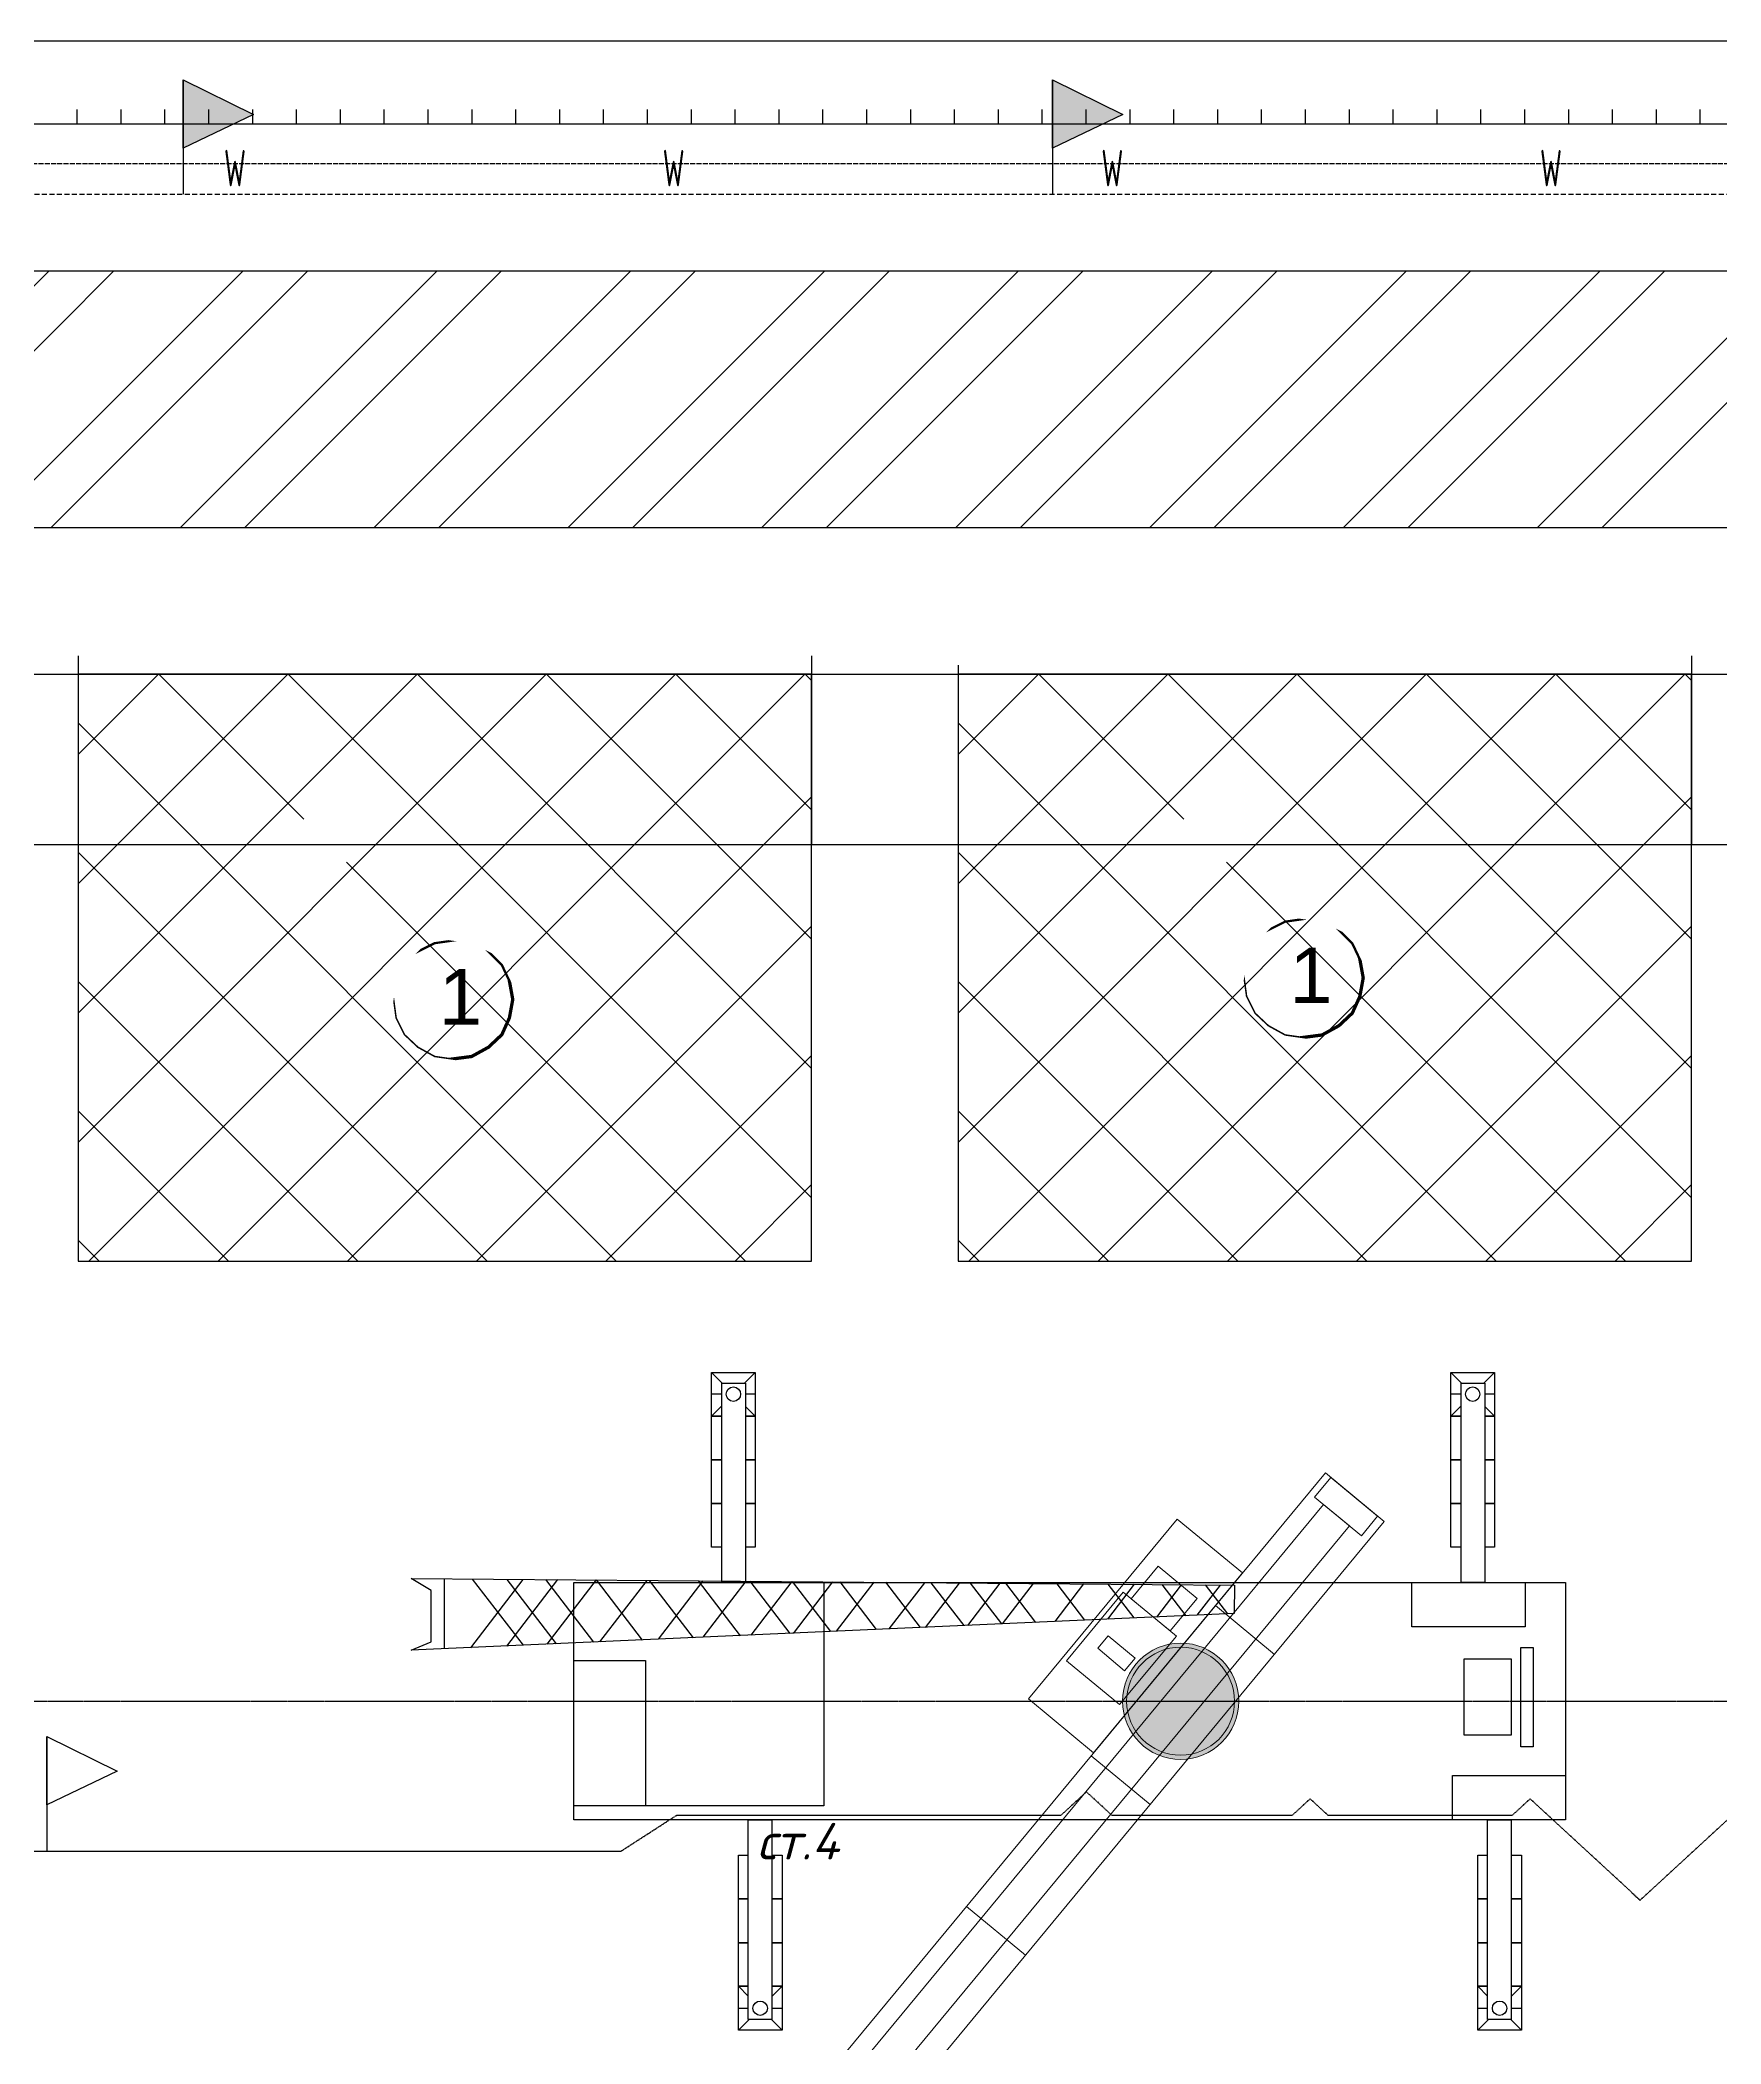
# Model space of a CAD drawing. Header units: millimetres. Extents: x -152693 to 518302, y -31658 to 793547.
# Drawn here: x 445785 to 453832, y 72187 to 81776 of the extents above; entities that cross this region are included whole.
import ezdxf

# ---------------------------------------------------------------- set-up
doc = ezdxf.new("R2010")
doc.units = ezdxf.units.MM
for name, pattern in [('ACAD_ISO02W100', [15, 12, -3]), ('K5LT_AXLED', [19.5, 15, -1.5, 1.5, -1.5]), ('K5LT_BASIC', [0]), ('K5LT_DASHED', [6, 4, -2]), ('K5LT_DASHED_REINFORCED', [6, 4, -2]), ('K5LT_REINFORCED', [0]), ('K5LT_THIN', [0]), ('PS-HIDDEN1', [4, 3, -1]), ('PS-HIDDEN2', [6.5, 5, -1.5])]:
    doc.linetypes.add(name, pattern=pattern)
doc.layers.get('Defpoints').update_dxf_attribs({"color": 2})
for name, color, linetype in [('1WALLB', 212, 'Continuous'), ('PDF _0', 7, 'Continuous'), ('PDF _Текст', 7, 'Continuous'), ('Системный слой', 7, 'Continuous')]:
    doc.layers.add(name, color=color, linetype=linetype)
doc.layers.add('№3', color=215, linetype='Continuous', lineweight=50)
doc.styles.add('PDF Arial', font='arial.ttf')
doc.styles.get("Standard").update_dxf_attribs({"font": 'arial.ttf'})
doc.styles.add('стиль4', font='isocpeui.ttf', dxfattribs={"height": 2.5})
doc.linetypes.add('ограждение1', pattern='A,0.25,-0.1,[133,ltypeshp.shx,S=0.1,R=0,X=-0.1,Y=0],-0.1,1', length=1.45)
doc.dimstyles.new('Копия(3) ISO-25', dxfattribs={"dimtxt": 2, "dimasz": 2.5, "dimexe": 1.25, "dimexo": 0.3, "dimgap": 0.3, "dimtad": 1, "dimzin": 9, "dimtxsty": 'стиль4', "dimblk": 'OBLIQUE', "dimcen": 2.5, "dimdle": 1, "dimadec": 0, "dimazin": 0, "dimtfac": 1, "dimtmove": 0, "dimatfit": 3, "dimfxl": 1, "dimarcsym": 0})

# ---------------------------------------------------------------- blocks, each defined once
blk = doc.blocks.new('_Oblique')
at = {"color": 0, "linetype": 'ByBlock', "lineweight": -2}
blk.add_line((-0.5, -0.5), (0.5, 0.5), dxfattribs=at)
blk = doc.blocks.new('*D335')
at = {"color": 0, "lineweight": -2, "transparency": 16777216}
for p, q in [((445266, 78784.8), (445266, 77923.3)), ((445968, 78784.8), (445968, 77923.3)), ((445969, 77924.6), (445265, 77924.6))]:
    blk.add_line(p, q, dxfattribs=at)
at = {"layer": 'Defpoints', "color": 0, "transparency": 16777216}
for p in [(445266, 78785.1), (445968, 78785.1), (445266, 77924.6)]:
    blk.add_point(p, dxfattribs=at)
at = {"color": 0, "lineweight": -2, "transparency": 16777216, "xscale": 2.5, "yscale": 2.5, "zscale": 2.5, "rotation": 180}
blk.add_blockref('_Oblique', (445266, 77924.6), dxfattribs=at)
at = {"color": 0, "lineweight": -2, "transparency": 16777216, "xscale": 2.5, "yscale": 2.5, "zscale": 2.5}
blk.add_blockref('_Oblique', (445968, 77924.6), dxfattribs=at)
at = {"color": 0, "lineweight": 9, "transparency": 16777216, "insert": (445617, 77926.1), "char_height": 2.5, "attachment_point": 5, "style": 'стиль4'}
blk.add_mtext('2', dxfattribs=at)
blk = doc.blocks.new('*D336')
at = {"color": 0, "lineweight": -2, "transparency": 16777216}
for p, q in [((445968, 78828.7), (445968, 77923.3)), ((449478.5, 78828.7), (449478.5, 77923.3)), ((449479.5, 77924.6), (445967, 77924.6))]:
    blk.add_line(p, q, dxfattribs=at)
at = {"layer": 'Defpoints', "color": 0, "transparency": 16777216}
for p in [(445968, 78829), (449478.5, 78829), (445968, 77924.6)]:
    blk.add_point(p, dxfattribs=at)
at = {"color": 0, "lineweight": -2, "transparency": 16777216, "xscale": 2.5, "yscale": 2.5, "zscale": 2.5, "rotation": 180}
blk.add_blockref('_Oblique', (445968, 77924.6), dxfattribs=at)
at = {"color": 0, "lineweight": -2, "transparency": 16777216, "xscale": 2.5, "yscale": 2.5, "zscale": 2.5}
blk.add_blockref('_Oblique', (449478.5, 77924.6), dxfattribs=at)
at = {"color": 0, "lineweight": 9, "transparency": 16777216, "insert": (447723.3, 77926.1), "char_height": 2.5, "attachment_point": 5, "style": 'стиль4'}
blk.add_mtext('10', dxfattribs=at)
blk = doc.blocks.new('*D337')
at = {"color": 0, "lineweight": -2, "transparency": 16777216}
for p, q in [((450180.6, 78784.8), (450180.6, 77923.3)), ((453691.1, 78784.8), (453691.1, 77923.3)), ((453692.1, 77924.6), (450179.6, 77924.6))]:
    blk.add_line(p, q, dxfattribs=at)
at = {"layer": 'Defpoints', "color": 0, "transparency": 16777216}
for p in [(450180.6, 78785.1), (453691.1, 78785.1), (450180.6, 77924.6)]:
    blk.add_point(p, dxfattribs=at)
at = {"color": 0, "lineweight": -2, "transparency": 16777216, "xscale": 2.5, "yscale": 2.5, "zscale": 2.5, "rotation": 180}
blk.add_blockref('_Oblique', (450180.6, 77924.6), dxfattribs=at)
at = {"color": 0, "lineweight": -2, "transparency": 16777216, "xscale": 2.5, "yscale": 2.5, "zscale": 2.5}
blk.add_blockref('_Oblique', (453691.1, 77924.6), dxfattribs=at)
at = {"color": 0, "lineweight": 9, "transparency": 16777216, "insert": (451935.8, 77926.1), "char_height": 2.5, "attachment_point": 5, "style": 'стиль4'}
blk.add_mtext('10', dxfattribs=at)
blk = doc.blocks.new('*D372')
at = {"color": 0, "lineweight": -2, "transparency": 16777216}
for p, q in [((445266, 78784.8), (445266, 77923.3)), ((445968, 78784.8), (445968, 77923.3)), ((445969, 77924.6), (445265, 77924.6))]:
    blk.add_line(p, q, dxfattribs=at)
at = {"layer": 'Defpoints', "color": 0, "transparency": 16777216}
for p in [(445266, 78785.1), (445968, 78785.1), (445266, 77924.6)]:
    blk.add_point(p, dxfattribs=at)
at = {"color": 0, "lineweight": -2, "transparency": 16777216, "xscale": 2.5, "yscale": 2.5, "zscale": 2.5, "rotation": 180}
blk.add_blockref('_Oblique', (445266, 77924.6), dxfattribs=at)
at = {"color": 0, "lineweight": -2, "transparency": 16777216, "xscale": 2.5, "yscale": 2.5, "zscale": 2.5}
blk.add_blockref('_Oblique', (445968, 77924.6), dxfattribs=at)
at = {"color": 0, "lineweight": 9, "transparency": 16777216, "insert": (445617, 77926.1), "char_height": 2.5, "attachment_point": 5, "style": 'стиль4'}
blk.add_mtext('2', dxfattribs=at)
blk = doc.blocks.new('*D373')
at = {"color": 0, "lineweight": -2, "transparency": 16777216}
for p, q in [((445968, 78828.7), (445968, 77923.3)), ((449478.5, 78828.7), (449478.5, 77923.3)), ((449479.5, 77924.6), (445967, 77924.6))]:
    blk.add_line(p, q, dxfattribs=at)
at = {"layer": 'Defpoints', "color": 0, "transparency": 16777216}
for p in [(445968, 78829), (449478.5, 78829), (445968, 77924.6)]:
    blk.add_point(p, dxfattribs=at)
at = {"color": 0, "lineweight": -2, "transparency": 16777216, "xscale": 2.5, "yscale": 2.5, "zscale": 2.5, "rotation": 180}
blk.add_blockref('_Oblique', (445968, 77924.6), dxfattribs=at)
at = {"color": 0, "lineweight": -2, "transparency": 16777216, "xscale": 2.5, "yscale": 2.5, "zscale": 2.5}
blk.add_blockref('_Oblique', (449478.5, 77924.6), dxfattribs=at)
at = {"color": 0, "lineweight": 9, "transparency": 16777216, "insert": (447723.3, 77926.1), "char_height": 2.5, "attachment_point": 5, "style": 'стиль4'}
blk.add_mtext('10', dxfattribs=at)
blk = doc.blocks.new('*D374')
at = {"color": 0, "lineweight": -2, "transparency": 16777216}
for p, q in [((449478.5, 78741), (449478.5, 77923.3)), ((450180.6, 78741), (450180.6, 77923.3)), ((450181.6, 77924.6), (449477.5, 77924.6))]:
    blk.add_line(p, q, dxfattribs=at)
at = {"layer": 'Defpoints', "color": 0, "transparency": 16777216}
for p in [(449478.5, 78741.3), (450180.6, 78741.3), (449478.5, 77924.6)]:
    blk.add_point(p, dxfattribs=at)
at = {"color": 0, "lineweight": -2, "transparency": 16777216, "xscale": 2.5, "yscale": 2.5, "zscale": 2.5, "rotation": 180}
blk.add_blockref('_Oblique', (449478.5, 77924.6), dxfattribs=at)
at = {"color": 0, "lineweight": -2, "transparency": 16777216, "xscale": 2.5, "yscale": 2.5, "zscale": 2.5}
blk.add_blockref('_Oblique', (450180.6, 77924.6), dxfattribs=at)
at = {"color": 0, "lineweight": 9, "transparency": 16777216, "insert": (449829.5, 77926.1), "char_height": 2.5, "attachment_point": 5, "style": 'стиль4'}
blk.add_mtext('2', dxfattribs=at)
blk = doc.blocks.new('*D375')
at = {"color": 0, "lineweight": -2, "transparency": 16777216}
for p, q in [((450180.6, 78784.8), (450180.6, 77923.3)), ((453691.1, 78784.8), (453691.1, 77923.3)), ((453692.1, 77924.6), (450179.6, 77924.6))]:
    blk.add_line(p, q, dxfattribs=at)
at = {"layer": 'Defpoints', "color": 0, "transparency": 16777216}
for p in [(450180.6, 78785.1), (453691.1, 78785.1), (450180.6, 77924.6)]:
    blk.add_point(p, dxfattribs=at)
at = {"color": 0, "lineweight": -2, "transparency": 16777216, "xscale": 2.5, "yscale": 2.5, "zscale": 2.5, "rotation": 180}
blk.add_blockref('_Oblique', (450180.6, 77924.6), dxfattribs=at)
at = {"color": 0, "lineweight": -2, "transparency": 16777216, "xscale": 2.5, "yscale": 2.5, "zscale": 2.5}
blk.add_blockref('_Oblique', (453691.1, 77924.6), dxfattribs=at)
at = {"color": 0, "lineweight": 9, "transparency": 16777216, "insert": (451935.8, 77926.1), "char_height": 2.5, "attachment_point": 5, "style": 'стиль4'}
blk.add_mtext('10', dxfattribs=at)
blk = doc.blocks.new('*D376')
at = {"color": 0, "lineweight": -2, "transparency": 16777216}
for p, q in [((453691.1, 78828.7), (453691.1, 77923.3)), ((454393.1, 78741), (454393.1, 77923.3)), ((454394.1, 77924.6), (453690.1, 77924.6))]:
    blk.add_line(p, q, dxfattribs=at)
at = {"layer": 'Defpoints', "color": 0, "transparency": 16777216}
for p in [(453691.1, 78829), (454393.1, 78741.3), (453691.1, 77924.6)]:
    blk.add_point(p, dxfattribs=at)
at = {"color": 0, "lineweight": -2, "transparency": 16777216, "xscale": 2.5, "yscale": 2.5, "zscale": 2.5, "rotation": 180}
blk.add_blockref('_Oblique', (453691.1, 77924.6), dxfattribs=at)
at = {"color": 0, "lineweight": -2, "transparency": 16777216, "xscale": 2.5, "yscale": 2.5, "zscale": 2.5}
blk.add_blockref('_Oblique', (454393.1, 77924.6), dxfattribs=at)
at = {"color": 0, "lineweight": 9, "transparency": 16777216, "insert": (454042.1, 77926.1), "char_height": 2.5, "attachment_point": 5, "style": 'стиль4'}
blk.add_mtext('2', dxfattribs=at)
blk = doc.blocks.new('*U310')
at = {"layer": 'Системный слой', "color": 150, "linetype": 'K5LT_THIN', "lineweight": 30}
blk.add_line((0, -35), (0, 35), dxfattribs=at)
blk = doc.blocks.new('*U311')
at = {"color": 0, "linetype": 'ByBlock', "lineweight": -2}
for p in [(9240, 0), (9450, 0), (9660, 0), (9870, 0), (10080, 0), (10290, 0), (10500, 0), (10710, 0), (10920, 0), (11130, 0), (11340, 0), (11550, 0), (11760, 0), (11970, 0), (12180, 0), (12390, 0), (12600, 0), (12810, 0), (13020, 0), (13230, 0), (13440, 0), (13650, 0), (13860, 0), (14070, 0), (14280, 0), (14490, 0), (14700, 0), (14910, 0), (15120, 0), (15330, 0), (15540, 0), (15750, 0), (15960, 0), (16170, 0), (16380, 0), (16590, 0), (16800, 0), (17010, 0)]:
    blk.add_blockref('*U310', p, dxfattribs=at)
blk = doc.blocks.new('*U312')
at = {"layer": 'Системный слой', "insert": (-213.1, -87.5), "char_height": 296.011, "width": 426.207, "attachment_point": 7}
blk.add_mtext('{\\fGOST type A|b0|i0|c204|p2;\\H0.59119x;\\W0.67;\\C7;W}', dxfattribs=at)
blk = doc.blocks.new('*U313')
at = {"color": 0, "linetype": 'ByBlock', "lineweight": -2}
for p in [(8400, 0), (10500, 0), (12600, 0), (14700, 0)]:
    blk.add_blockref('*U312', p, dxfattribs=at)
blk = doc.blocks.new('прарапрапр')
at = {"color": 1, "lineweight": 25}
for p, q in [((-1831.19, -5961.57), (-1831.92, -5960.84)), ((-1828.93, -5960.84), (-1829.66, -5961.57)), ((-1780.63, -5961.57), (-1781.36, -5960.84)), ((-1778.37, -5960.84), (-1779.1, -5961.57)), ((-1831.22, -5962.33), (-1831.92, -5962.33)), ((-1831.22, -5963.13), (-1831.92, -5963.83)), ((-1828.93, -5962.33), (-1829.6, -5962.33)), ((-1828.93, -5963.83), (-1829.6, -5963.16)), ((-1780.66, -5962.33), (-1781.36, -5962.33)), ((-1780.66, -5963.13), (-1781.36, -5963.83)), ((-1778.37, -5962.33), (-1779.03, -5962.33)), ((-1778.37, -5963.83), (-1779.03, -5963.16)), ((-1812.27, -5989.31), (-1756, -5986.8)), ((-1782.03, -5991.5), (-1779.22, -5987.83)), ((-1778.89, -5991.52), (-1775.95, -5987.69)), ((-1775.63, -5991.55), (-1778.5, -5987.8)), ((-1775.95, -5991.55), (-1772.88, -5987.55)), ((-1772.28, -5991.58), (-1775.29, -5987.66)), ((-1772.11, -5991.58), (-1768.88, -5987.37)), ((-1768.65, -5991.61), (-1771.8, -5987.5)), ((-1768.65, -5991.61), (-1765.28, -5987.21)), ((-1765.19, -5991.63), (-1768.47, -5987.35)), ((-1765.99, -5991.63), (-1762.51, -5987.09)), ((-1762.54, -5991.65), (-1765.92, -5987.24)), ((-1760.17, -5991.67), (-1763.65, -5987.14)), ((-1763.62, -5991.65), (-1760.04, -5986.98)), ((-1758.26, -5991.69), (-1758.24, -5986.9)), ((-1756, -5986.8), (-1757.36, -5987.38)), ((-1757.36, -5987.38), (-1757.36, -5990.88)), ((-1811.31, -5991.26), (-1809.73, -5989.2)), ((-1807.34, -5991.29), (-1808.97, -5989.16)), ((-1808.66, -5991.28), (-1806.96, -5989.07)), ((-1805.44, -5991.31), (-1803.61, -5988.92)), ((-1803.64, -5991.32), (-1805.42, -5989.01)), ((-1800.14, -5991.35), (-1802.05, -5988.85)), ((-1801.98, -5991.34), (-1800.01, -5988.76)), ((-1796.64, -5991.38), (-1798.69, -5988.7)), ((-1798.52, -5991.36), (-1796.4, -5988.6)), ((-1794.22, -5991.4), (-1796.36, -5988.6)), ((-1796.25, -5991.38), (-1794.04, -5988.5)), ((-1791.53, -5991.42), (-1793.78, -5988.49)), ((-1793.48, -5991.4), (-1791.15, -5988.37)), ((-1791.09, -5991.42), (-1788.66, -5988.26)), ((-1788.43, -5991.45), (-1790.8, -5988.35)), ((-1785.3, -5991.47), (-1787.79, -5988.22)), ((-1787.64, -5991.45), (-1785.06, -5988.1)), ((-1784.8, -5991.47), (-1782.11, -5987.96)), ((-1782.06, -5991.5), (-1784.68, -5988.08)), ((-1779.15, -5991.52), (-1781.88, -5987.95)), ((-1812.29, -5991.25), (-1812.27, -5989.31)), ((-1810.3, -5991.27), (-1811.82, -5989.29)), ((-1756, -5991.71), (-1812.29, -5991.25)), ((-1757.36, -5990.88), (-1756, -5991.71)), ((-1830.08, -6002.81), (-1829.42, -6003.47)), ((-1827.8, -6003.51), (-1827.1, -6002.81)), ((-1779.52, -6002.81), (-1778.86, -6003.47)), ((-1777.23, -6003.51), (-1776.53, -6002.81)), ((-1830.08, -6004.31), (-1829.42, -6004.31)), ((-1830.08, -6005.8), (-1829.35, -6005.07)), ((-1827.83, -6005.07), (-1827.1, -6005.8)), ((-1827.8, -6004.31), (-1827.1, -6004.31)), ((-1779.52, -6004.31), (-1778.86, -6004.31)), ((-1779.52, -6005.8), (-1778.79, -6005.07)), ((-1777.26, -6005.07), (-1776.53, -6005.8)), ((-1777.23, -6004.31), (-1776.53, -6004.31))]:
    blk.add_line(p, q, dxfattribs=at)
for points in [[(-1831.22, -5963.83), (-1831.92, -5963.83), (-1831.92, -5960.84), (-1831.22, -5960.84), (-1828.93, -5960.84), (-1828.93, -5963.83), (-1829.6, -5963.83)], [(-1780.66, -5963.83), (-1781.36, -5963.83), (-1781.36, -5960.84), (-1780.66, -5960.84), (-1778.37, -5960.84), (-1778.37, -5963.83), (-1779.03, -5963.83)], [(-1831.22, -5966.81), (-1831.92, -5966.81), (-1831.92, -5963.83), (-1831.22, -5963.83)], [(-1829.6, -5963.83), (-1828.93, -5963.83), (-1828.93, -5966.81), (-1829.6, -5966.81)], [(-1780.66, -5966.81), (-1781.36, -5966.81), (-1781.36, -5963.83), (-1780.66, -5963.83)], [(-1779.03, -5963.83), (-1778.37, -5963.83), (-1778.37, -5966.81), (-1779.03, -5966.81)], [(-1831.22, -5969.8), (-1831.92, -5969.8), (-1831.92, -5966.81), (-1831.22, -5966.81)], [(-1829.6, -5966.81), (-1828.93, -5966.81), (-1828.93, -5969.8), (-1829.6, -5969.8)], [(-1780.66, -5969.8), (-1781.36, -5969.8), (-1781.36, -5966.81), (-1780.66, -5966.81)], [(-1779.03, -5966.81), (-1778.37, -5966.81), (-1778.37, -5969.8), (-1779.03, -5969.8)], [(-1831.22, -5972.79), (-1831.92, -5972.79), (-1831.92, -5969.8), (-1831.22, -5969.8)], [(-1829.6, -5969.8), (-1828.93, -5969.8), (-1828.93, -5972.79), (-1829.6, -5972.79)], [(-1780.66, -5972.79), (-1781.36, -5972.79), (-1781.36, -5969.8), (-1780.66, -5969.8)], [(-1779.03, -5969.8), (-1778.37, -5969.8), (-1778.37, -5972.79), (-1779.03, -5972.79)], [(-1784.21, -5986.22), (-1784.21, -5976.16), (-1767.12, -5976.16), (-1767.12, -5991.44), (-1784.21, -5991.44), (-1784.21, -5986.22)], [(-1829.42, -5996.84), (-1830.08, -5996.84), (-1830.08, -5993.85), (-1829.42, -5993.85)], [(-1827.8, -5993.85), (-1827.1, -5993.85), (-1827.1, -5996.84), (-1827.8, -5996.84)], [(-1778.86, -5996.84), (-1779.52, -5996.84), (-1779.52, -5993.85), (-1778.86, -5993.85)], [(-1777.23, -5993.85), (-1776.53, -5993.85), (-1776.53, -5996.84), (-1777.23, -5996.84)], [(-1829.42, -5999.83), (-1830.08, -5999.83), (-1830.08, -5996.84), (-1829.42, -5996.84)], [(-1827.8, -5996.84), (-1827.1, -5996.84), (-1827.1, -5999.83), (-1827.8, -5999.83)], [(-1778.86, -5999.83), (-1779.52, -5999.83), (-1779.52, -5996.84), (-1778.86, -5996.84)], [(-1777.23, -5996.84), (-1776.53, -5996.84), (-1776.53, -5999.83), (-1777.23, -5999.83)], [(-1829.42, -6002.81), (-1830.08, -6002.81), (-1830.08, -5999.83), (-1829.42, -5999.83)], [(-1827.8, -5999.83), (-1827.1, -5999.83), (-1827.1, -6002.81), (-1827.8, -6002.81)], [(-1778.86, -6002.81), (-1779.52, -6002.81), (-1779.52, -5999.83), (-1778.86, -5999.83)], [(-1777.23, -5999.83), (-1776.53, -5999.83), (-1776.53, -6002.81), (-1777.23, -6002.81)], [(-1827.8, -6002.81), (-1827.1, -6002.81), (-1827.1, -6005.8), (-1827.8, -6005.8), (-1830.08, -6005.8), (-1830.08, -6002.81), (-1829.42, -6002.81)], [(-1777.23, -6002.81), (-1776.53, -6002.81), (-1776.53, -6005.8), (-1777.23, -6005.8), (-1779.52, -6005.8), (-1779.52, -6002.81), (-1778.86, -6002.81)]]:
    blk.add_lwpolyline(points, dxfattribs=at)
for points in [[(-1829.6, -5975.2), (-1831.22, -5975.2), (-1831.22, -5961.57), (-1829.6, -5961.57)], [(-1779.03, -5975.2), (-1780.66, -5975.2), (-1780.66, -5961.57), (-1779.03, -5961.57)], [(-1767.12, -5991.44), (-1834.94, -5991.44), (-1834.94, -5975.2), (-1767.12, -5975.2)], [(-1827.2, -5978.24), (-1834.94, -5978.24), (-1834.94, -5975.2), (-1827.2, -5975.2)], [(-1772.01, -5976.16), (-1767.12, -5976.16), (-1767.12, -5986.11), (-1772.01, -5986.11)], [(-1831.89, -5987), (-1832.72, -5987), (-1832.72, -5980.2), (-1831.89, -5980.2)], [(-1828, -5986.22), (-1831.22, -5986.22), (-1831.22, -5980.99), (-1828, -5980.99)], [(-1824.43, -5991.44), (-1832.17, -5991.44), (-1832.17, -5988.4), (-1824.43, -5988.4)], [(-1829.42, -5991.44), (-1827.8, -5991.44), (-1827.8, -6005.07), (-1829.42, -6005.07)], [(-1778.86, -5991.44), (-1777.23, -5991.44), (-1777.23, -6005.07), (-1778.86, -6005.07)]]:
    blk.add_lwpolyline(points, close=True, dxfattribs=at)
for centre in [(-1830.43, -5962.33), (-1779.86, -5962.33), (-1828.59, -6004.31), (-1778.03, -6004.31)]:
    blk.add_circle(centre, 0.492, dxfattribs=at)
blk = doc.blocks.new('пвп')
at = {"color": 1, "lineweight": 20}
for p, q in [((-1032.14, -5963.61), (-1036.96, -5965.62)), ((-1027, -5975.96), (-1031.83, -5977.96)), ((-1021.88, -5988.26), (-1026.71, -5990.27))]:
    blk.add_line(p, q, dxfattribs=at)
for points in [[(-1017.36, -5999.14), (-1042.56, -5938.55), (-1047.39, -5940.56), (-1022.18, -6001.14)], [(-1019.55, -5998.16), (-1044.08, -5939.19), (-1046.2, -5940.07), (-1021.67, -5999.04)], [(-1031.73, -5978.2), (-1025.6, -5992.94), (-1030.95, -5995.16), (-1037.08, -5980.42)], [(-1031, -5981.88), (-1028.66, -5987.49), (-1033.01, -5989.3), (-1035.34, -5983.68)], [(-1031.35, -5984.19), (-1030.92, -5985.23), (-1033.13, -5986.15), (-1033.56, -5985.12)], [(-1029.17, -5987.7), (-1028.06, -5990.37), (-1031.25, -5991.7), (-1032.37, -5989.03)], [(-1018.57, -5997.75), (-1017.9, -5999.36), (-1021.73, -6000.96), (-1022.4, -5999.34)]]:
    blk.add_lwpolyline(points, close=True, dxfattribs=at)
at = {"layer": '№3', "color": 7, "lineweight": 20}
blk.add_circle((-1027.08, -5983.32), 3.69, dxfattribs=at)
blk = doc.blocks.new('*D396')
at = {"color": 0, "lineweight": -2, "transparency": 16777216}
for p, q in [((436427.9, 81772.5), (478168.2, 81772.5)), ((436428.9, 81373.4), (436428.9, 81773.7)), ((478167.2, 81373.4), (478167.2, 81773.7))]:
    blk.add_line(p, q, dxfattribs=at)
at = {"layer": 'Defpoints', "color": 0, "transparency": 16777216}
for p in [(478167.2, 81772.5), (436428.9, 81373.1), (478167.2, 81373.1)]:
    blk.add_point(p, dxfattribs=at)
at = {"color": 0, "lineweight": -2, "transparency": 16777216, "xscale": 2.5, "yscale": 2.5, "zscale": 2.5, "rotation": 180}
blk.add_blockref('_Oblique', (436428.9, 81772.5), dxfattribs=at)
at = {"color": 0, "lineweight": -2, "transparency": 16777216, "xscale": 2.5, "yscale": 2.5, "zscale": 2.5}
blk.add_blockref('_Oblique', (478167.2, 81772.5), dxfattribs=at)
at = {"color": 0, "lineweight": 9, "transparency": 16777216, "insert": (457298, 81774.3), "char_height": 2.5, "attachment_point": 5, "style": 'стиль4'}
blk.add_mtext('8347,7', dxfattribs=at)

msp = doc.modelspace()

# ---------------------------------------------------------------- hatches: boundary and pattern name
at = {"lineweight": 20, "ltscale": 100}
h = msp.add_hatch(dxfattribs=at)
h.set_pattern_fill('ANSI32', color=254, scale=1750)
h.set_pattern_definition([(45, (208635.1, 565522), (-464.0388, 464.0388), []), (45, (208944.47, 565522), (-464.0388, 464.0388), [])])
edge = h.paths.add_edge_path()
edge.add_arc((463370.57233, 71500.58937), 9824.67416, 53.944840553, 68.98864368)
edge.add_line((466893.23856, 80672.01483), (454551.90209, 80672.01483))
edge.add_line((454551.90209, 80672.01483), (442210.56563, 80672.01483))
edge.add_arc((444915.21247, 71618.11485), 9449.24438, 106.632319939, 139.607312333)
edge.add_line((437718.46935, 77741.43976), (437718.46935, 65494.78995))
edge.add_line((437718.46935, 65494.78995), (438947.12961, 64292.1196))
edge.add_line((438947.12961, 64292.1196), (438947.12961, 78012.09895))
edge.add_arc((440351.49562, 78038.73598), 1404.6186, 90.007458594, 181.086615999, ccw=False)
edge.add_line((440351.31277, 79443.35457), (469153.0202, 79443.35457))
h = msp.add_hatch(dxfattribs=at)
h.set_pattern_fill('ANSI31', color=254, scale=3500)
h.set_pattern_definition([(45, (208635.1, 565522), (-309.35922, 309.35922), [])])
h.paths.add_polyline_path([(440550.1579, 79998.71853), (440277.55298, 80474.05747), (440652.28271, 80497.77446), (440440.42547, 80190.05805), (440550.1579, 79998.71853, -0.0475109513), (442210.56563, 80672.01483), (439473.6983, 80672.01483, 0.4142142371), (437718.46935, 78916.78184), (437718.46935, 77741.43976, -0.0967050735)])
h.paths.add_polyline_path([(471688.56915, 78039.17141), (471688.56915, 77551.28759), (471728.64313, 77603.61402), (471895.24715, 77267.12038), (471688.56915, 77310.40065), (471688.56915, 76728.89227, -0.0808472634), (472917.22941, 73821.27048), (472917.22941, 78916.78993, 0.4142128877), (471162.00047, 80672.01483), (466893.23856, 80672.01483, -0.0383320613), (468252.00679, 80026.77374), (468524.63477, 80502.15291), (468734.34639, 80190.69519), (468361.76228, 80218.15349), (468252.00679, 80026.77374, -0.0273344755), (469153.0202, 79443.35457), (470284.38485, 79443.35457, -0.4142138009)])
h.paths.add_polyline_path([(471688.56915, 61244.90451, -0.0214475873), (471981.89872, 60600.01107), (472447.2807, 60874.37257), (472468.63719, 60590.89935), (472917.22941, 60590.89935), (472917.22941, 69179.90827, -0.0808472634), (471688.56915, 66272.28648)])
h.paths.add_polyline_path([(472394.50119, 64790.3618), (472336.04551, 64745.96013), (472394.50119, 65189.9768), (472452.95687, 64745.96013)], flags=16)
h.paths.add_polyline_path([(472457.15911, 56065.2144), (472917.22941, 56059.55648), (472917.22941, 60081.38075), (472171.54599, 60081.38075, -0.1236969984)])
h.paths.add_polyline_path([(472917.22941, 55885.35394), (472835.14388, 55723.67487), (472677.76082, 56062.50145), (472457.15911, 56065.2144, -0.0737886965), (471688.56915, 53764.8685), (471688.56915, 51675.64403, -0.0912526254), (471573.56955, 51050.75155), (473029.91622, 51050.75155, -0.1110019233), (472917.22941, 51816.05093)])
h.paths.add_polyline_path([(472299.80364, 51674.29603), (472305.69758, 51674.29603), (472305.69758, 51680.29603), (472299.80364, 51680.29603)], flags=24)
h = msp.add_hatch(dxfattribs=at)
h.set_pattern_fill('ANSI37', color=254, scale=3500)
h.set_pattern_definition([(45, (476051.54, 380676.3), (-309.3592, 309.3592), []), (135, (476051.54, 380676.3), (-309.3592, -309.3592), [])])
h.paths.add_polyline_path([(446240.99382, 77601.24894, 0.0113545753), (445968.04541, 77428.6806), (445968.04541, 76023.05748, -0.0177795249), (446298.92581, 76291.26299), (449478.5033, 76291.26299), (449478.5033, 77601.24894)])
h.paths.add_polyline_path([(449478.5033, 75932.89667), (449478.5033, 76291.26299), (446298.92581, 76291.26299, 0.0177795249), (445968.04541, 76023.05748), (445968.04541, 75932.89667)])
h.paths.add_polyline_path([(449478.5033, 77601.24894), (449478.5033, 78741.26299), (445968.04541, 78741.26299), (445968.04541, 77428.6806, -0.0113545753), (446240.99382, 77601.24894), (447254.03674, 77601.24894), (447252.95999, 77821.8647), (446915.30998, 77981.7564), (447251.36214, 78149.24913), (447252.95999, 77821.8647), (447254.03674, 77601.24894)])
h.paths.add_polyline_path([(447538.26488, 77831.84895), (447855.12094, 77831.84895), (447855.12094, 78251.84895), (447538.26488, 78251.84895)], flags=24)
h = msp.add_hatch(dxfattribs=at)
h.set_pattern_fill('ANSI37', color=254, scale=3500)
h.set_pattern_definition([(45, (480264.1, 380676.3), (-309.3592, 309.3592), []), (135, (480264.1, 380676.3), (-309.3592, -309.3592), [])])
h.paths.add_polyline_path([(450453.54329, 77601.24894, 0.0113545753), (450180.59488, 77428.6806), (450180.59488, 76023.05748, -0.0177795249), (450511.47528, 76291.26299), (453691.05278, 76291.26299), (453691.05278, 77601.24894)])
h.paths.add_polyline_path([(453691.05278, 75932.89667), (453691.05278, 76291.26299), (450511.47528, 76291.26299, 0.0177795249), (450180.59488, 76023.05748), (450180.59488, 75932.89667)])
h.paths.add_polyline_path([(453691.05278, 77601.24894), (453691.05278, 78741.26299), (450180.59488, 78741.26299), (450180.59488, 77428.6806, -0.0113545753), (450453.54329, 77601.24894), (451466.58621, 77601.24894), (451465.50946, 77821.8647), (451127.85946, 77981.7564), (451463.91162, 78149.24913), (451465.50946, 77821.8647), (451466.58621, 77601.24894)])
h.paths.add_polyline_path([(451750.81436, 77831.84895), (452067.67042, 77831.84895), (452067.67042, 78251.84895), (451750.81436, 78251.84895)], flags=24)
at = {"linetype": 'Continuous', "lineweight": 0}
h = msp.add_hatch(color=256, dxfattribs=at)
h.paths.add_polyline_path([(451523.73588, 73826.62193, -1), (450967.31383, 73826.62193)])
h.paths.add_polyline_path([(451245.52485, 73826.62193), (450967.31383, 73826.62193, -0.2899749735), (451126.55607, 74078.1131)])
msp.add_hatch(color=256, dxfattribs=at).paths.add_polyline_path([(451126.55607, 74078.1131, -0.5504176756), (451523.73588, 73826.62193), (451245.52485, 73826.62193)])
at = {"layer": '1WALLB', "linetype": 'PS-HIDDEN1', "ltscale": 750}
h = msp.add_hatch(color=1, dxfattribs=at)
h.paths.add_polyline_path([(446774.87723, 81404.67926), (446807.65876, 81420.39905), (446470.79315, 81586.24966), (446470.79315, 81404.67926)])
h.paths.add_polyline_path([(446774.87723, 81404.67926), (446470.79315, 81404.67926), (446470.79315, 81258.86133)])
h = msp.add_hatch(color=1, dxfattribs=at)
h.paths.add_polyline_path([(450935.82592, 81404.67926), (450968.60745, 81420.39905), (450631.74184, 81586.24966), (450631.74184, 81404.67926)])
h.paths.add_polyline_path([(450935.82592, 81404.67926), (450631.74184, 81404.67926), (450631.74184, 81258.86133)])

# ---------------------------------------------------------------- linework, layer by layer
at = {"linetype": 'K5LT_DASHED_REINFORCED', "lineweight": 25, "ltscale": 6}
msp.add_line((444173.99304, 81038.24294), (465727.98337, 81038.24294), dxfattribs=at)
at = {"color": 6, "linetype": 'ограждение1', "lineweight": 25, "ltscale": 20}
msp.add_line((441343.41298, 78741.26299), (468109.77881, 78741.26299), dxfattribs=at)
at = {"linetype": 'Continuous', "lineweight": 0}
msp.add_circle((451245.52485, 73826.62193), 278.21102, dxfattribs=at)
at = {"layer": '1WALLB', "color": 1, "linetype": 'PS-HIDDEN1', "ltscale": 750}
for points in [[(446470.79315, 81586.24966), (446807.65876, 81420.39905), (446470.79315, 81258.86133), (446470.79315, 81586.24966), (446470.79315, 81038.24294)], [(450631.74184, 81586.24966), (450968.60745, 81420.39905), (450631.74184, 81258.86133), (450631.74184, 81586.24966), (450631.74184, 81038.24294)], [(445817.3139, 73657.38916), (446154.17952, 73491.53855), (445817.3139, 73330.00083), (445817.3139, 73657.38916), (445817.3139, 73109.38244)]]:
    msp.add_lwpolyline(points, dxfattribs=at)
at = {"layer": 'PDF _0', "lineweight": 0}
for points in [[(451830.45934, 77569.23793, 10.77707, 10.77707, 0), (451746.1154, 77557.1888, 11.36003, 11.36003, 0), (451665.78783, 77517.02501, 0, 0, 0), (451601.52577, 77452.76296, 0, 0, 0), (451561.36199, 77376.45177, 0, 0, 0), (451549.31285, 77288.09144, 7.18472, 7.18472, 0), (451561.36199, 77199.73112, 7.18472, 7.18472, 0), (451601.52577, 77119.40355, 7.18472, 7.18472, 0), (451665.78783, 77059.15787, 7.18472, 7.18472, 0), (451746.1154, 77014.97771, 7.18472, 7.18472, 0), (451830.45934, 77002.92857, 15.80638, 15.80638, 0), (451922.83605, 77014.97771, 15.80638, 15.80638, 0), (452003.16362, 77059.15787, 15.80638, 15.80638, 0), (452067.42567, 77119.40355, 15.80638, 15.80638, 0), (452103.57308, 77199.73112, 15.80638, 15.80638, 0), (452119.63859, 77288.09144, 15.80638, 15.80638, 0), (452103.57308, 77376.45177, 11.36003, 11.36003, 0), (452067.42567, 77452.76296, 10.77707, 10.77707, 0), (452003.16362, 77517.02501, 0, 0, 0), (451922.83605, 77557.1888, 0, 0, 0)], [(447759.08907, 77466.22461, 10.77707, 10.77707, 0), (447674.74512, 77454.17548, 11.36003, 11.36003, 0), (447594.41755, 77414.01169, 0, 0, 0), (447530.1555, 77349.74964, 0, 0, 0), (447489.99171, 77273.43845, 0, 0, 0), (447477.94258, 77185.07812, 7.18472, 7.18472, 0), (447489.99171, 77096.7178, 7.18472, 7.18472, 0), (447530.1555, 77016.39023, 7.18472, 7.18472, 0), (447594.41755, 76956.14455, 7.18472, 7.18472, 0), (447674.74512, 76911.96439, 7.18472, 7.18472, 0), (447759.08907, 76899.91525, 15.80638, 15.80638, 0), (447851.46577, 76911.96439, 15.80638, 15.80638, 0), (447931.79334, 76956.14455, 15.80638, 15.80638, 0), (447996.0554, 77016.39023, 15.80638, 15.80638, 0), (448032.2028, 77096.7178, 15.80638, 15.80638, 0), (448048.26832, 77185.07812, 15.80638, 15.80638, 0), (448032.2028, 77273.43845, 11.36003, 11.36003, 0), (447996.0554, 77349.74964, 10.77707, 10.77707, 0), (447931.79334, 77414.01169, 0, 0, 0), (447851.46577, 77454.17548, 0, 0, 0)]]:
    msp.add_lwpolyline(points, format="xyseb", close=True, dxfattribs=at)
at = {"layer": 'Системный слой', "color": 150, "linetype": 'K5LT_DASHED', "lineweight": 30, "ltscale": 0.5}
msp.add_line((478167.22941, 81372.98976), (436428.85889, 81372.98976), dxfattribs=at)
at = {"layer": 'Системный слой', "color": 150, "linetype": 'ACAD_ISO02W100', "lineweight": 30, "ltscale": 2}
msp.add_line((477991.77428, 81183.92469), (436613.43521, 81183.92469), dxfattribs=at)
at = {"layer": 'Системный слой', "color": 18, "linetype": 'K5LT_REINFORCED', "lineweight": 30, "true_color": 0x000000}
for p, q in [((439473.6983, 80672.01483), (471162.00047, 80672.01483)), ((440351.31277, 79443.35457), (470284.38599, 79443.35457))]:
    msp.add_line(p, q, dxfattribs=at)
at = {"layer": 'Системный слой', "color": 150, "linetype": 'K5LT_AXLED', "lineweight": 25}
msp.add_line((443189.15079, 73826.62193), (468824.63676, 73826.62193), dxfattribs=at)
at = {"layer": 'Системный слой', "color": 7, "linetype": 'K5LT_BASIC', "lineweight": 30}
for points in [[(445968.04541, 75932.89667), (449478.5033, 75932.89667), (449478.5033, 78741.26299), (445968.04541, 78741.26299), (445968.04541, 75932.89667)], [(450180.59488, 75932.89667), (453691.05278, 75932.89667), (453691.05278, 78741.26299), (450180.59488, 78741.26299), (450180.59488, 75932.89667)]]:
    msp.add_lwpolyline(points, dxfattribs=at)
at = {"layer": 'Системный слой', "color": 7, "linetype": 'PS-HIDDEN2', "lineweight": 30}
msp.add_lwpolyline([(440015.4149, 70030.89901), (440015.4149, 73109.38244), (448566.79894, 73109.38244), (448833.59374, 73281.39487), (450673.92937, 73281.39487), (450794.92501, 73392.88371), (450915.92065, 73281.39487), (451780.81213, 73281.39487), (451865.61467, 73359.53436), (451950.41721, 73281.39487), (452833.94949, 73281.39487), (452918.75204, 73359.53436), (453445.32072, 72874.33893), (453971.88941, 73359.53436)], dxfattribs=at)

# ---------------------------------------------------------------- block references
at = {"color": 254, "lineweight": 20}
for name, p in [('*U311', (436723.43505, 81407.98976)), ('*U313', (438479.0476, 81163.3777))]:
    msp.add_blockref(name, p, dxfattribs=at)
at = {"color": 254, "lineweight": 20, "yscale": 70, "zscale": 70}
for name, p, xscale, rotation in [('пвп', (397295.52651, -347693.11287), -70, 162.966133158325), ('прарапрапр', (324642.4196, -345005.73485), 70, 180)]:
    msp.add_blockref(name, p, dxfattribs=dict(at, xscale=xscale, rotation=rotation))

# ---------------------------------------------------------------- texts
at = {"layer": 'PDF _Текст', "lineweight": 20, "char_height": 265.65049, "attachment_point": 7, "style": 'PDF Arial'}
for insert in [(451766.19729, 77167.60009), (447694.82701, 77064.58677)]:
    msp.add_mtext('1', dxfattribs=dict(at, insert=insert))
at = {"layer": 'Системный слой', "lineweight": 30, "insert": (449217.42358, 73069.21554), "char_height": 175, "width": 4249.074989, "attachment_point": 7, "style": 'стиль4'}
msp.add_mtext('{\\C7;ст.4}', dxfattribs=at)

# ---------------------------------------------------------------- dimensions: what is measured, and where the dimension line sits
at = {"color": 7, "lineweight": 9}
dim = msp.add_linear_dim(base=(478167.22941, 81772.49442), p1=(436428.85889, 81373.06571), p2=(478167.22941, 81373.06571), dimstyle='Копия(3) ISO-25', override={"dimdec": 1, "dimlfac": 0.2}, dxfattribs=at)
dim.commit()
dim.dimension.update_dxf_attribs({"geometry": '*D396', "text_midpoint": (457298.04415, 81774.29442)})
for base, p1, p2, text, picture, middle in [((445968.04541, 77924.59895), (449478.5033, 78829.02444), (445968.04541, 78829.02444), '10', '*D336', (447723.27435, 77924.59895)), ((445968.04541, 77924.59895), (449478.5033, 78829.02444), (445968.04541, 78829.02444), '10', '*D373', (447723.27435, 77924.59895)), ((453691.05278, 77924.59895), (454393.14435, 78741.26299), (453691.05278, 78829.02444), '2', '*D376', (454042.09857, 77924.59895)), ((445265.95383, 77924.59895), (445968.04541, 78785.14371), (445265.95383, 78785.14371), '2', '*D335', (445616.99962, 77924.59895)), ((445265.95383, 77924.59895), (445968.04541, 78785.14371), (445265.95383, 78785.14371), '2', '*D372', (445616.99962, 77924.59895)), ((449478.5033, 77924.59895), (450180.59488, 78741.26299), (449478.5033, 78741.26299), '2', '*D374', (449829.54909, 77924.59895)), ((450180.59488, 77924.59895), (453691.05278, 78785.14371), (450180.59488, 78785.14371), '10', '*D337', (451935.82383, 77924.59895)), ((450180.59488, 77924.59895), (453691.05278, 78785.14371), (450180.59488, 78785.14371), '10', '*D375', (451935.82383, 77924.59895))]:
    dim = msp.add_linear_dim(base=base, p1=p1, p2=p2, text=text, dimstyle='Копия(3) ISO-25', dxfattribs=at)
    dim.commit()
    dim.dimension.update_dxf_attribs({"geometry": picture, "text_midpoint": middle, "dimtype": 160})

doc.saveas('drawing.dxf')
